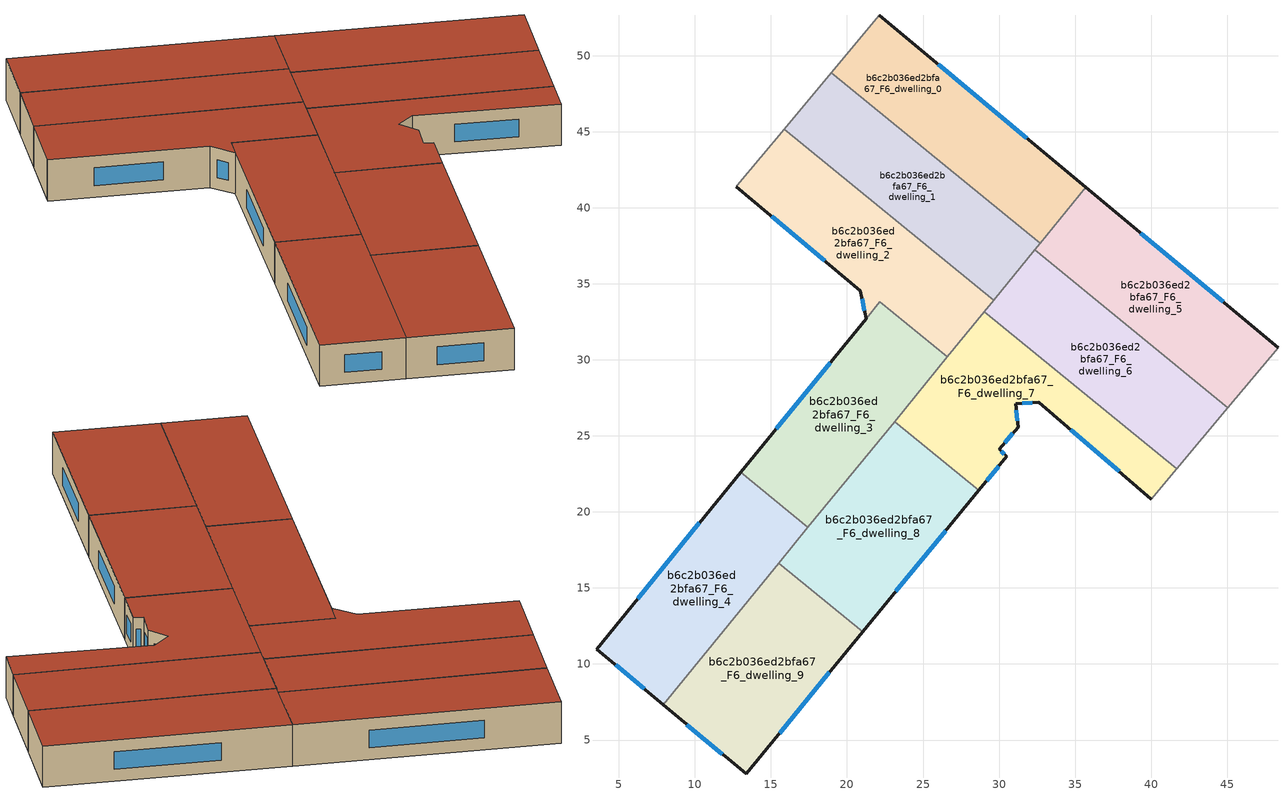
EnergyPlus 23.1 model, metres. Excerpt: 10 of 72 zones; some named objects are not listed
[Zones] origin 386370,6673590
b6c2b036ed2bfa67_F6_dwelling_0
 floor to b6c2b036ed2bfa67_F5_dwelling_0 (EU_floor_Construction): 35.71,41.34 32.7,37.66 18.96,48.88 22.13,52.67 z18
 wall outside (EU_wall_Construction): 35.71,41.34 22.13,52.67 z18:21
 wall to b6c2b036ed2bfa67_F6_dwelling_1 (EU_wall_Construction): 18.96,48.88 32.7,37.66 z18:21
 wall adiabatic (EU_wall_Construction): 22.13,52.67 18.96,48.88 z18:21
 wall to b6c2b036ed2bfa67_F6_dwelling_5 (EU_wall_Construction): 32.7,37.66 35.71,41.34 z18:21
 window (EU_Window_Construction): 31.83,44.58 26.01,49.43 z18.86:20.14
 roof outside (EU_roof_Construction): 32.7,37.66 35.71,41.34 22.13,52.67 18.96,48.88 z21
b6c2b036ed2bfa67_F6_dwelling_1
 floor to b6c2b036ed2bfa67_F5_dwelling_1 (EU_floor_Construction): 32.7,37.66 29.64,33.92 15.87,45.17 18.96,48.88 z18
 wall to b6c2b036ed2bfa67_F6_dwelling_2 (EU_wall_Construction): 15.87,45.17 29.64,33.92 z18:21
 wall adiabatic (EU_wall_Construction): 18.96,48.88 15.87,45.17 z18:21
 wall to b6c2b036ed2bfa67_F6_dwelling_6 (EU_wall_Construction): 29.64,33.92 32.35,37.23 z18:21
 wall to b6c2b036ed2bfa67_F6_dwelling_5 (EU_wall_Construction): 32.35,37.23 32.7,37.66 z18:21
 roof outside (EU_roof_Construction): 29.64,33.92 32.7,37.66 18.96,48.88 15.87,45.17 z21
b6c2b036ed2bfa67_F6_dwelling_2
 floor to b6c2b036ed2bfa67_F5_dwelling_2 (EU_floor_Construction): 29.64,33.92 26.59,30.18 22.16,33.8 21.26,32.69 20.89,34.54 12.71,41.38 12.78,41.47 15.87,45.17 z18
 wall outside (EU_wall_Construction): 12.71,41.38 20.89,34.54 21.26,32.69 z18:21
 wall adiabatic (EU_wall_Construction): 15.87,45.17 12.78,41.47 12.71,41.38 z18:21
 wall to b6c2b036ed2bfa67_F6_dwelling_7 (EU_wall_Construction): 26.59,30.18 29.03,33.17 z18:21
 wall to b6c2b036ed2bfa67_F6_dwelling_3 (EU_wall_Construction): 22.17,33.8 26.59,30.18 / 21.26,32.69 22.16,33.8 z18:21
 wall to b6c2b036ed2bfa67_F6_dwelling_6 (EU_wall_Construction): 29.03,33.17 29.64,33.92 z18:21
 window (EU_Window_Construction): 15.04,39.43 18.55,36.5 / 20.99,34.02 21.15,33.22 z18.86:20.14
 roof outside (EU_roof_Construction): 26.59,30.18 29.64,33.92 15.87,45.17 12.78,41.47 12.71,41.38 20.89,34.54 21.26,32.69 22.16,33.8 z21
b6c2b036ed2bfa67_F6_dwelling_3
 floor to b6c2b036ed2bfa67_F5_dwelling_3 (EU_floor_Construction): 26.59,30.18 17.43,18.97 13.01,22.59 22.17,33.8 z18
 wall outside (EU_wall_Construction): 21.26,32.69 13.01,22.59 z18:21
 wall to b6c2b036ed2bfa67_F6_dwelling_4 (EU_wall_Construction): 13.01,22.59 17.43,18.97 z18:21
 wall to b6c2b036ed2bfa67_F6_dwelling_8 (EU_wall_Construction): 17.43,18.97 23.13,25.94 z18:21
 wall to b6c2b036ed2bfa67_F6_dwelling_7 (EU_wall_Construction): 23.12,25.94 26.59,30.19 z18:21
 window (EU_Window_Construction): 18.9,29.81 15.36,25.48 z18.86:20.14
 roof outside (EU_roof_Construction): 17.43,18.97 26.59,30.18 22.17,33.8 13.01,22.59 z21
b6c2b036ed2bfa67_F6_dwelling_4
 floor to b6c2b036ed2bfa67_F5_dwelling_4 (EU_floor_Construction): 17.43,18.97 7.92,7.32 3.53,10.98 13.01,22.59 z18
 wall outside (EU_wall_Construction): 13.01,22.59 3.53,10.98 7.92,7.32 z18:21
 wall to b6c2b036ed2bfa67_F6_dwelling_9 (EU_wall_Construction): 7.92,7.32 15.52,16.63 z18:21
 wall to b6c2b036ed2bfa67_F6_dwelling_8 (EU_wall_Construction): 15.52,16.63 17.43,18.98 z18:21
 window (EU_Window_Construction): 4.78,9.93 6.66,8.37 / 10.3,19.27 6.24,14.3 z18.86:20.14
 roof outside (EU_roof_Construction): 7.92,7.32 17.43,18.97 13.01,22.59 3.53,10.98 z21
b6c2b036ed2bfa67_F6_dwelling_5
 floor to b6c2b036ed2bfa67_F5_dwelling_5 (EU_floor_Construction): 48.34,30.81 45.04,26.86 32.35,37.23 35.71,41.34 z18
 wall outside (EU_wall_Construction): 48.34,30.81 35.71,41.34 z18:21
 wall adiabatic (EU_wall_Construction): 45.04,26.86 48.34,30.81 z18:21
 wall to b6c2b036ed2bfa67_F6_dwelling_6 (EU_wall_Construction): 32.35,37.23 45.04,26.86 z18:21
 window (EU_Window_Construction): 44.73,33.82 39.31,38.33 z18.86:20.14
 roof outside (EU_roof_Construction): 45.04,26.86 48.34,30.81 35.71,41.34 32.35,37.23 z21
b6c2b036ed2bfa67_F6_dwelling_6
 floor to b6c2b036ed2bfa67_F5_dwelling_6 (EU_floor_Construction): 45.04,26.86 41.68,22.83 29.03,33.17 32.35,37.23 z18
 wall adiabatic (EU_wall_Construction): 41.68,22.83 45.04,26.86 z18:21
 wall to b6c2b036ed2bfa67_F6_dwelling_7 (EU_wall_Construction): 29.03,33.17 41.68,22.83 z18:21
 roof outside (EU_roof_Construction): 41.68,22.83 45.04,26.86 32.35,37.23 29.03,33.17 z21
b6c2b036ed2bfa67_F6_dwelling_7
 floor to b6c2b036ed2bfa67_F5_dwelling_7 (EU_floor_Construction): 41.68,22.83 40.01,20.84 32.61,27.21 31.09,27.11 31.25,25.56 30.01,24.13 30.49,23.65 28.66,21.42 23.12,25.94 29.03,33.17 z18
 wall outside (EU_wall_Construction): 28.66,21.42 30.49,23.65 30.01,24.13 31.25,25.56 31.09,27.11 32.61,27.21 40.01,20.84 z18:21
 wall to b6c2b036ed2bfa67_F6_dwelling_8 (EU_wall_Construction): 23.12,25.94 28.66,21.42 z18:21
 wall adiabatic (EU_wall_Construction): 40.01,20.84 41.68,22.83 z18:21
 window (EU_Window_Construction): 31.2,26 31.14,26.67 / 30.36,24.54 30.89,25.15 / 30.35,23.78 30.15,23.99 / 29.18,22.06 29.97,23.01 / 34.72,25.39 37.9,22.66 / 31.53,27.14 32.17,27.18 z18.86:20.14
 roof outside (EU_roof_Construction): 40.01,20.84 41.68,22.83 29.03,33.17 23.12,25.94 28.66,21.42 30.49,23.65 30.01,24.13 31.25,25.56 31.09,27.11 32.61,27.21 z21
b6c2b036ed2bfa67_F6_dwelling_8
 floor to b6c2b036ed2bfa67_F5_dwelling_8 (EU_floor_Construction): 28.66,21.42 21.04,12.12 15.52,16.63 23.12,25.94 z18
 wall outside (EU_wall_Construction): 21.04,12.12 28.66,21.42 z18:21
 wall to b6c2b036ed2bfa67_F6_dwelling_9 (EU_wall_Construction): 15.52,16.63 21.04,12.12 z18:21
 window (EU_Window_Construction): 23.22,14.78 26.48,18.76 z18.86:20.14
 roof outside (EU_roof_Construction): 21.04,12.12 28.66,21.42 23.12,25.94 15.52,16.63 z21
b6c2b036ed2bfa67_F6_dwelling_9
 floor to b6c2b036ed2bfa67_F5_dwelling_9 (EU_floor_Construction): 21.04,12.12 13.37,2.77 7.92,7.32 15.52,16.63 z18
 wall outside (EU_wall_Construction): 7.92,7.32 13.37,2.77 21.04,12.12 z18:21
 window (EU_Window_Construction): 15.56,5.44 18.85,9.45 / 9.47,6.02 11.81,4.07 z18.86:20.14
 roof outside (EU_roof_Construction): 13.37,2.77 21.04,12.12 15.52,16.63 7.92,7.32 z21
[Building]
EU S2 Campaign: North Axis=0; Terrain=City; Solar Distribution=FullExterior
[Site:Location]
Helsinki-Vantaa.AP: Latitude=60.317; Longitude=24.963; Time Zone=2; Elevation=54.6
[SizingPeriod:WeatherFileDays]
AnnualSizingPeriod: Begin Month=1; Begin Day of Month=1; End Month=12; End Day of Month=31; Day of Week for Start Day=Monday; Use Weather File Daylight Saving Period=No; Use Weather File Rain and Snow Indicators=No
[MATERIAL]
EU_InternalMass_Material: Roughness=MediumRough; Thickness=0.1; Conductivity=1; Density=1800; Specific Heat=900; Thermal Absorptance=0.9; Solar Absorptance=0.7; Visible Absorptance=0.7
[MATERIAL:NOMASS] Roughness=MediumRough; Thermal Absorptance=0.9; Solar Absorptance=0.7; Visible Absorptance=0.7
Name | Thermal Resistance
EU_wall_NoMass | 1.10183
EU_roof_NoMass; EU_floor_NoMass | 1.70606
[WINDOWMATERIAL:SIMPLEGLAZINGSYSTEM]
EU_Window_SimpleGlazing: UFactor=3.11035; Solar Heat Gain Coefficient=0.8; Visible Transmittance=0.8
[CONSTRUCTION]
EU_wall_Construction: EU_wall_NoMass
EU_roof_Construction: EU_roof_NoMass
EU_floor_Construction: EU_floor_NoMass
EU_Window_Construction: EU_Window_SimpleGlazing
EU_InternalMass_Construction: EU_InternalMass_Material
[ZONE] Type=1; Multiplier=1; Ceiling Height=autocalculate; Floor Area=autocalculate; Part of Total Floor Area=Yes
Name | Volume
b6c2b036ed2bfa67_F6_dwelling_0 | 257.419
b6c2b036ed2bfa67_F6_dwelling_1; b6c2b036ed2bfa67_F6_dwelling_7 | 257.448
b6c2b036ed2bfa67_F6_dwelling_2 | 266.601
b6c2b036ed2bfa67_F6_dwelling_3 | 248.176
b6c2b036ed2bfa67_F6_dwelling_4 | 257.429
b6c2b036ed2bfa67_F6_dwelling_5 | 257.445
b6c2b036ed2bfa67_F6_dwelling_6 | 257.442
b6c2b036ed2bfa67_F6_dwelling_8 | 257.44
b6c2b036ed2bfa67_F6_dwelling_9 | 257.435
[INTERNALMASS] Construction=EU_InternalMass_Construction
Name | Zone or ZoneList | Surface Area
b6c2b036ed2bfa67_F6_dwelling_0_EU_InternalMass | b6c2b036ed2bfa67_F6_dwelling_0 | 85.8064
b6c2b036ed2bfa67_F6_dwelling_1_EU_InternalMass | b6c2b036ed2bfa67_F6_dwelling_1 | 85.816
b6c2b036ed2bfa67_F6_dwelling_2_EU_InternalMass | b6c2b036ed2bfa67_F6_dwelling_2 | 88.8671
b6c2b036ed2bfa67_F6_dwelling_3_EU_InternalMass | b6c2b036ed2bfa67_F6_dwelling_3 | 82.7643
b6c2b036ed2bfa67_F6_dwelling_4_EU_InternalMass | b6c2b036ed2bfa67_F6_dwelling_4 | 85.8094
b6c2b036ed2bfa67_F6_dwelling_5_EU_InternalMass | b6c2b036ed2bfa67_F6_dwelling_5 | 85.815
b6c2b036ed2bfa67_F6_dwelling_6_EU_InternalMass | b6c2b036ed2bfa67_F6_dwelling_6 | 85.8137
b6c2b036ed2bfa67_F6_dwelling_7_EU_InternalMass | b6c2b036ed2bfa67_F6_dwelling_7 | 85.816
b6c2b036ed2bfa67_F6_dwelling_8_EU_InternalMass | b6c2b036ed2bfa67_F6_dwelling_8 | 85.8132
b6c2b036ed2bfa67_F6_dwelling_9_EU_InternalMass | b6c2b036ed2bfa67_F6_dwelling_9 | 85.8117
[OTHEREQUIPMENT] Fuel Type=Electricity; Design Level Calculation Method=Watts/Area; Power per Zone Floor Area=1; Fraction Latent=0; Fraction Radiant=0; Fraction Lost=0; Carbon Dioxide Generation Rate=0; EndUse Subcategory=EU_Step8_InternalGains
Name | Zone or ZoneList or Space or SpaceList | Schedule
EU_Step8_InternalGain_b6c2b036ed2bfa67_F6_dwelling_0_f000 | b6c2b036ed2bfa67_F6_dwelling_0 | EU_Step8_GainSchedule_b6c2b036ed2bfa67_F6_dwelling_0_f000
EU_Step8_InternalGain_b6c2b036ed2bfa67_F6_dwelling_1_f000 | b6c2b036ed2bfa67_F6_dwelling_1 | EU_Step8_GainSchedule_b6c2b036ed2bfa67_F6_dwelling_1_f000
EU_Step8_InternalGain_b6c2b036ed2bfa67_F6_dwelling_2_f000 | b6c2b036ed2bfa67_F6_dwelling_2 | EU_Step8_GainSchedule_b6c2b036ed2bfa67_F6_dwelling_2_f000
EU_Step8_InternalGain_b6c2b036ed2bfa67_F6_dwelling_3_f000 | b6c2b036ed2bfa67_F6_dwelling_3 | EU_Step8_GainSchedule_b6c2b036ed2bfa67_F6_dwelling_3_f000
EU_Step8_InternalGain_b6c2b036ed2bfa67_F6_dwelling_4_f000 | b6c2b036ed2bfa67_F6_dwelling_4 | EU_Step8_GainSchedule_b6c2b036ed2bfa67_F6_dwelling_4_f000
EU_Step8_InternalGain_b6c2b036ed2bfa67_F6_dwelling_5_f000 | b6c2b036ed2bfa67_F6_dwelling_5 | EU_Step8_GainSchedule_b6c2b036ed2bfa67_F6_dwelling_5_f000
EU_Step8_InternalGain_b6c2b036ed2bfa67_F6_dwelling_6_f000 | b6c2b036ed2bfa67_F6_dwelling_6 | EU_Step8_GainSchedule_b6c2b036ed2bfa67_F6_dwelling_6_f000
EU_Step8_InternalGain_b6c2b036ed2bfa67_F6_dwelling_7_f000 | b6c2b036ed2bfa67_F6_dwelling_7 | EU_Step8_GainSchedule_b6c2b036ed2bfa67_F6_dwelling_7_f000
EU_Step8_InternalGain_b6c2b036ed2bfa67_F6_dwelling_8_f000 | b6c2b036ed2bfa67_F6_dwelling_8 | EU_Step8_GainSchedule_b6c2b036ed2bfa67_F6_dwelling_8_f000
EU_Step8_InternalGain_b6c2b036ed2bfa67_F6_dwelling_9_f000 | b6c2b036ed2bfa67_F6_dwelling_9 | EU_Step8_GainSchedule_b6c2b036ed2bfa67_F6_dwelling_9_f000
[ZONEVENTILATION:DESIGNFLOWRATE] Schedule=EU_AlwaysOn; Design Flow Rate Calculation Method=AirChanges/Hour; Air Changes per Hour=0.756316; Ventilation Type=Natural; Fan Pressure Rise=0; Fan Total Efficiency=1; Constant Term Coefficient=1; Temperature Term Coefficient=0; Velocity Term Coefficient=0; Velocity Squared Term Coefficient=0; Minimum Indoor Temperature=-100; Maximum Indoor Temperature=100; Delta Temperature=-100; Minimum Outdoor Temperature=-100; Maximum Outdoor Temperature=100; Maximum Wind Speed=40
Name | Zone or ZoneList or Space or SpaceList
EU_ConstantAir_b6c2b036ed2bfa67_F6_dwelling_0 | b6c2b036ed2bfa67_F6_dwelling_0
EU_ConstantAir_b6c2b036ed2bfa67_F6_dwelling_1 | b6c2b036ed2bfa67_F6_dwelling_1
EU_ConstantAir_b6c2b036ed2bfa67_F6_dwelling_2 | b6c2b036ed2bfa67_F6_dwelling_2
EU_ConstantAir_b6c2b036ed2bfa67_F6_dwelling_3 | b6c2b036ed2bfa67_F6_dwelling_3
EU_ConstantAir_b6c2b036ed2bfa67_F6_dwelling_4 | b6c2b036ed2bfa67_F6_dwelling_4
EU_ConstantAir_b6c2b036ed2bfa67_F6_dwelling_5 | b6c2b036ed2bfa67_F6_dwelling_5
EU_ConstantAir_b6c2b036ed2bfa67_F6_dwelling_6 | b6c2b036ed2bfa67_F6_dwelling_6
EU_ConstantAir_b6c2b036ed2bfa67_F6_dwelling_7 | b6c2b036ed2bfa67_F6_dwelling_7
EU_ConstantAir_b6c2b036ed2bfa67_F6_dwelling_8 | b6c2b036ed2bfa67_F6_dwelling_8
EU_ConstantAir_b6c2b036ed2bfa67_F6_dwelling_9 | b6c2b036ed2bfa67_F6_dwelling_9
[HVACTEMPLATE:ZONE:IDEALLOADSAIRSYSTEM] System Availability Schedule=EU_AlwaysOn; Maximum Heating Supply Air Temperature=50; Minimum Cooling Supply Air Temperature=13; Maximum Heating Supply Air Humidity Ratio=0.0156; Minimum Cooling Supply Air Humidity Ratio=0.0077; Heating Limit=NoLimit; Cooling Limit=NoLimit; Heating Availability Schedule=EU_AlwaysOn; Cooling Availability Schedule=EU_CoolingOff; Dehumidification Control Type=ConstantSensibleHeatRatio; Cooling Sensible Heat Ratio=0.7; Dehumidification Setpoint=60; Humidification Control Type=None; Humidification Setpoint=30; Outdoor Air Method=None; Outdoor Air Flow Rate per Person=0.00944; Outdoor Air Flow Rate per Zone Floor Area=0; Outdoor Air Flow Rate per Zone=0; Demand Controlled Ventilation Type=None; Outdoor Air Economizer Type=NoEconomizer; Heat Recovery Type=None; Sensible Heat Recovery Effectiveness=0.7; Latent Heat Recovery Effectiveness=0.65
Name | Template Thermostat
b6c2b036ed2bfa67_F6_dwelling_0 | EU_HeatOnly_b6c2b036ed2bfa67_F6_dwelling_0
b6c2b036ed2bfa67_F6_dwelling_1 | EU_HeatOnly_b6c2b036ed2bfa67_F6_dwelling_1
b6c2b036ed2bfa67_F6_dwelling_2 | EU_HeatOnly_b6c2b036ed2bfa67_F6_dwelling_2
b6c2b036ed2bfa67_F6_dwelling_3 | EU_HeatOnly_b6c2b036ed2bfa67_F6_dwelling_3
b6c2b036ed2bfa67_F6_dwelling_4 | EU_HeatOnly_b6c2b036ed2bfa67_F6_dwelling_4
b6c2b036ed2bfa67_F6_dwelling_5 | EU_HeatOnly_b6c2b036ed2bfa67_F6_dwelling_5
b6c2b036ed2bfa67_F6_dwelling_6 | EU_HeatOnly_b6c2b036ed2bfa67_F6_dwelling_6
b6c2b036ed2bfa67_F6_dwelling_7 | EU_HeatOnly_b6c2b036ed2bfa67_F6_dwelling_7
b6c2b036ed2bfa67_F6_dwelling_8 | EU_HeatOnly_b6c2b036ed2bfa67_F6_dwelling_8
b6c2b036ed2bfa67_F6_dwelling_9 | EU_HeatOnly_b6c2b036ed2bfa67_F6_dwelling_9
[SIZING:ZONE] Zone Cooling Design Supply Air Temperature Input Method=SupplyAirTemperature; Zone Cooling Design Supply Air Temperature=13; Zone Heating Design Supply Air Temperature Input Method=SupplyAirTemperature; Zone Heating Design Supply Air Temperature=50; Zone Cooling Design Supply Air Humidity Ratio=0.008; Zone Heating Design Supply Air Humidity Ratio=0.008; Cooling Design Air Flow Method=DesignDay; Cooling Design Air Flow Rate=0; Cooling Minimum Air Flow per Zone Floor Area=0.000762; Cooling Minimum Air Flow=0; Cooling Minimum Air Flow Fraction=0.2; Heating Design Air Flow Method=DesignDay; Heating Design Air Flow Rate=0; Heating Maximum Air Flow per Zone Floor Area=0.002032; Heating Maximum Air Flow=0.141576; Heating Maximum Air Flow Fraction=0.3; Account for Dedicated Outdoor Air System=No; Dedicated Outdoor Air System Control Strategy=NeutralSupplyAir; Dedicated Outdoor Air Low Setpoint Temperature for Design=autosize; Dedicated Outdoor Air High Setpoint Temperature for Design=autosize; Zone Load Sizing Method=Sensible Load Only No Latent Load; Zone Latent Cooling Design Supply Air Humidity Ratio Input Method=HumidityRatioDifference; Zone Cooling Design Supply Air Humidity Ratio Difference=0.005; Zone Latent Heating Design Supply Air Humidity Ratio Input Method=HumidityRatioDifference; Zone Humidification Design Supply Air Humidity Ratio Difference=0.005
b6c2b036ed2bfa67_F6_dwelling_0; b6c2b036ed2bfa67_F6_dwelling_1; b6c2b036ed2bfa67_F6_dwelling_2; b6c2b036ed2bfa67_F6_dwelling_3; b6c2b036ed2bfa67_F6_dwelling_4; b6c2b036ed2bfa67_F6_dwelling_5; b6c2b036ed2bfa67_F6_dwelling_6; b6c2b036ed2bfa67_F6_dwelling_7; b6c2b036ed2bfa67_F6_dwelling_8; b6c2b036ed2bfa67_F6_dwelling_9
[SCHEDULE:CONSTANT]
Name | Hourly Value
EU_AlwaysOn | 1
EU_CoolingOff | 0
[SCHEDULE:FILE] Column Number=1; Rows to Skip at Top=0; Number of Hours of Data=8760; Column Separator=Comma; Interpolate to Timestep=No; Minutes per Item=60; Adjust Schedule for Daylight Savings=Yes
Name | File
EU_Step8_GainSchedule_b6c2b036ed2bfa67_F6_dwelling_0_f000 | ../../schedules/b6c2b036ed2bfa67/b6c2b036ed2bfa67_F6_dwelling_0_f000_gain.csv
EU_Step8_GainSchedule_b6c2b036ed2bfa67_F6_dwelling_1_f000 | ../../schedules/b6c2b036ed2bfa67/b6c2b036ed2bfa67_F6_dwelling_1_f000_gain.csv
EU_Step8_GainSchedule_b6c2b036ed2bfa67_F6_dwelling_2_f000 | ../../schedules/b6c2b036ed2bfa67/b6c2b036ed2bfa67_F6_dwelling_2_f000_gain.csv
EU_Step8_GainSchedule_b6c2b036ed2bfa67_F6_dwelling_3_f000 | ../../schedules/b6c2b036ed2bfa67/b6c2b036ed2bfa67_F6_dwelling_3_f000_gain.csv
EU_Step8_GainSchedule_b6c2b036ed2bfa67_F6_dwelling_4_f000 | ../../schedules/b6c2b036ed2bfa67/b6c2b036ed2bfa67_F6_dwelling_4_f000_gain.csv
EU_Step8_GainSchedule_b6c2b036ed2bfa67_F6_dwelling_5_f000 | ../../schedules/b6c2b036ed2bfa67/b6c2b036ed2bfa67_F6_dwelling_5_f000_gain.csv
EU_Step8_GainSchedule_b6c2b036ed2bfa67_F6_dwelling_6_f000 | ../../schedules/b6c2b036ed2bfa67/b6c2b036ed2bfa67_F6_dwelling_6_f000_gain.csv
EU_Step8_GainSchedule_b6c2b036ed2bfa67_F6_dwelling_7_f000 | ../../schedules/b6c2b036ed2bfa67/b6c2b036ed2bfa67_F6_dwelling_7_f000_gain.csv
EU_Step8_GainSchedule_b6c2b036ed2bfa67_F6_dwelling_8_f000 | ../../schedules/b6c2b036ed2bfa67/b6c2b036ed2bfa67_F6_dwelling_8_f000_gain.csv
EU_Step8_GainSchedule_b6c2b036ed2bfa67_F6_dwelling_9_f000 | ../../schedules/b6c2b036ed2bfa67/b6c2b036ed2bfa67_F6_dwelling_9_f000_gain.csv
